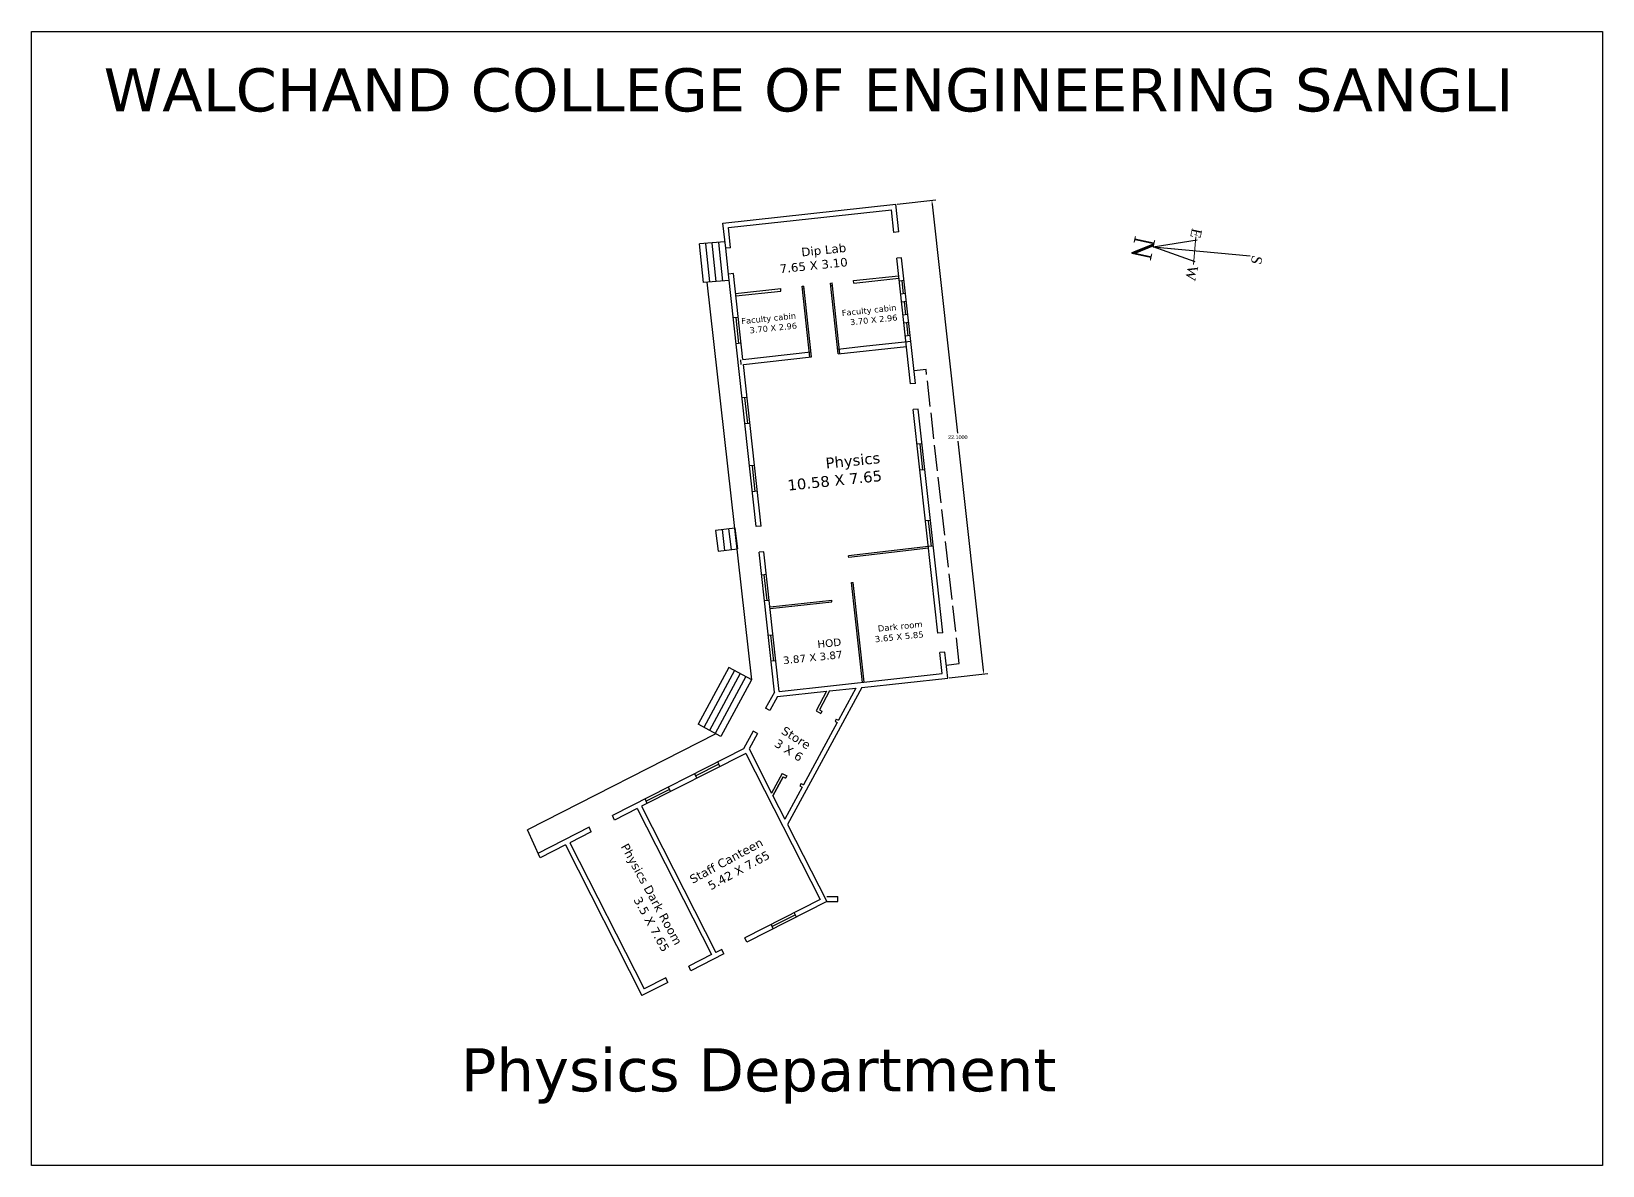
# Model space of a CAD drawing. Header units: inches. Extents: x 23 to 359, y -50 to 144.
# Drawn here: x 231.9 to 304.7, y 65.9 to 118.4 of the extents above; entities that cross this region are included whole.
import ezdxf

# ---------------------------------------------------------------- set-up
doc = ezdxf.new("R2010")
doc.units = ezdxf.units.IN
doc.header["$MEASUREMENT"] = 0
doc.linetypes.add('ACAD_ISO02W100', pattern=[15, 12, -3])
doc.layers.add('WALL', color=7, linetype='Continuous', lineweight=30)
doc.layers.add('window', color=7, linetype='Continuous', lineweight=13)
doc.styles.add('PRASAD', font='arial.ttf')
doc.dimstyles.get("Standard").update_dxf_attribs({"dimtxt": 0.18, "dimasz": 0.18, "dimexe": 0.18, "dimexo": 0.0625, "dimgap": 0.09, "dimtad": 0, "dimtih": 1, "dimtoh": 1, "dimdec": 4, "dimzin": 0, "dimdsep": 46, "dimtxsty": 'Standard', "dimcen": 0.09, "dimadec": 0, "dimazin": 0, "dimtfac": 1, "dimtdec": 4, "dimtofl": 0, "dimtmove": 0, "dimatfit": 3, "dimfxl": 1, "dimtolj": 1, "dimtzin": 0, "dimarcsym": 0})

# ---------------------------------------------------------------- blocks, each defined once
blk = doc.blocks.new('*D12')
at = {"color": 0, "lineweight": -2}
for p, q in [((272, 110.439), (273.788, 110.635)), ((273.629, 110.437), (274.794, 99.812)), ((275.998, 88.826), (274.833, 99.452)), ((274.409, 88.471), (276.197, 88.667))]:
    blk.add_line(p, q, dxfattribs=at)
at = {"color": 0}
for points in [[(273.659, 110.44), (273.599, 110.434), (273.609, 110.616)], [(276.028, 88.83), (275.969, 88.823), (276.018, 88.647)]]:
    blk.add_solid(points, dxfattribs=at)
at = {"layer": 'Defpoints', "color": 0}
for p in [(271.938, 110.433), (273.609, 110.616), (274.346, 88.464)]:
    blk.add_point(p, dxfattribs=at)
at = {"color": 0, "insert": (274.814, 99.632), "char_height": 0.18, "attachment_point": 5}
blk.add_mtext('\\A1;22.1000', dxfattribs=at)

msp = doc.modelspace()

# ---------------------------------------------------------------- linework, layer by layer
for p, q in [((263.92598, 109.55413), (271.93798, 110.43252)), ((264.17968, 109.35056), (271.73441, 110.17882)), ((271.84931, 109.13085), (271.73441, 110.17882)), ((272.07874, 109.1486), (271.93798, 110.43252)), ((264.0534, 108.39197), (263.92598, 109.55413)), ((264.28283, 108.40972), (264.17968, 109.35056)), ((264.02068, 108.69034), (262.83341, 108.59849)), ((263.0201, 106.80756), (262.83341, 108.59849)), ((263.31931, 106.8307), (263.13511, 108.59777)), ((263.61853, 106.85385), (263.43349, 108.62887)), ((263.91857, 106.86904), (263.73187, 108.65997)), ((264.25969, 108.70883), (264.25012, 108.70809)), ((272.07874, 109.1486), (271.84931, 109.13085)), ((264.28283, 108.40972), (264.0534, 108.39197)), ((264.18424, 107.19851), (264.0534, 108.39197)), ((272.20958, 107.95514), (271.98015, 107.93739)), ((272.6195, 102.10576), (271.98015, 107.93739)), ((272.84893, 102.1235), (272.20958, 107.95514)), ((264.41367, 107.21626), (264.18424, 107.19851)), ((265.46747, 95.49394), (264.18424, 107.19851)), ((264.84992, 103.23719), (264.41367, 107.21626)), ((269.98204, 106.89328), (272.06953, 107.12214)), ((264.21695, 106.90014), (263.0201, 106.80756)), ((265.2721, 88.37535), (263.20066, 106.82153)), ((264.5148, 106.29388), (266.60229, 106.52274)), ((264.52733, 106.17956), (266.61482, 106.40843)), ((266.61482, 106.40843), (266.60229, 106.52274)), ((267.59633, 106.63172), (267.67089, 106.6399)), ((267.95652, 103.34641), (267.59633, 106.63172)), ((267.60887, 106.51741), (267.68342, 106.52558)), ((268.03107, 103.35458), (267.67089, 106.6399)), ((268.91344, 106.77612), (268.98799, 106.7843)), ((269.27363, 103.49081), (268.91344, 106.77612)), ((268.92597, 106.66181), (269.00053, 106.66998)), ((269.34818, 103.49898), (268.98799, 106.7843)), ((269.99457, 106.77896), (269.98204, 106.89328)), ((269.99457, 106.77896), (272.08206, 107.00782)), ((272.32617, 106.8917), (272.09828, 106.85988)), ((272.2159, 106.8763), (272.28167, 106.27967)), ((272.39159, 106.29501), (272.1637, 106.26319)), ((272.43273, 105.91978), (272.20484, 105.88796)), ((272.32302, 105.90446), (272.38879, 105.30782)), ((264.63709, 105.1784), (264.40766, 105.16065)), ((264.52025, 105.16936), (264.65123, 103.97591)), ((272.49815, 105.32309), (272.27026, 105.29127)), ((272.53917, 104.94889), (272.31128, 104.91707)), ((272.43003, 104.93365), (272.4958, 104.33701)), ((272.60459, 104.3522), (272.3767, 104.32038)), ((264.76794, 103.98494), (264.53851, 103.96719)), ((264.84992, 103.23719), (268.006, 103.58321)), ((269.24856, 103.71944), (270.43679, 103.84971)), ((269.27363, 103.49081), (272.42971, 103.83682)), ((270.43679, 103.84971), (272.63328, 104.09052)), ((264.7337, 103.22445), (264.75879, 102.99583)), ((264.87498, 103.00856), (268.03107, 103.35458)), ((265.6969, 95.51169), (264.87498, 103.00856)), ((272.84893, 102.1235), (272.6195, 102.10576)), ((265.04396, 101.46732), (264.81452, 101.44957)), ((264.92753, 101.45831), (265.05851, 100.26486)), ((272.97978, 100.93004), (272.75034, 100.91229)), ((273.62384, 92.94492), (272.75034, 100.91229)), ((273.85328, 92.96267), (272.97978, 100.93004)), ((265.1748, 100.27386), (264.94537, 100.25611)), ((273.15641, 99.31891), (272.92698, 99.30117)), ((273.04983, 99.31067), (273.18138, 98.11726)), ((265.38942, 98.31628), (265.15999, 98.29853)), ((265.27335, 98.3073), (265.40433, 97.11385)), ((273.28726, 98.12545), (273.05782, 98.1077)), ((265.52026, 97.12282), (265.29083, 97.10507)), ((264.48127, 95.41765), (263.5879, 95.30865)), ((264.48127, 95.41765), (264.59877, 94.45472)), ((265.6969, 95.51169), (265.46747, 95.49394)), ((273.5458, 95.76725), (273.31636, 95.74951)), ((273.4413, 95.75917), (273.57285, 94.56576)), ((263.5879, 95.30865), (263.70539, 94.34572)), ((263.5879, 95.30865), (263.70539, 94.34572)), ((263.88569, 95.34498), (264.00318, 94.38205)), ((264.18348, 95.38132), (264.30098, 94.41839)), ((263.70539, 94.34572), (264.59877, 94.45472)), ((265.82774, 94.31823), (265.59831, 94.30048)), ((266.30941, 87.81439), (265.59831, 94.30048)), ((266.53804, 87.83946), (265.82774, 94.31823)), ((273.44721, 94.55604), (269.74715, 94.125)), ((269.75532, 94.05045), (269.74715, 94.125)), ((273.45589, 94.48155), (269.75532, 94.05045)), ((273.67664, 94.57379), (273.44721, 94.55604)), ((265.94397, 93.25807), (265.71454, 93.24032)), ((265.82847, 93.24913), (265.95945, 92.05568)), ((269.88265, 92.88903), (269.9572, 92.89721)), ((270.38996, 88.26176), (269.88265, 92.88903)), ((270.46451, 88.26993), (269.9572, 92.89721)), ((273.8876, 90.53919), (273.60847, 93.08516)), ((274.11625, 90.564), (273.85328, 92.96267)), ((266.07482, 92.06461), (265.84539, 92.04686)), ((266.10811, 91.76096), (268.96598, 92.07428)), ((266.11628, 91.68641), (268.97416, 91.99973)), ((268.97416, 91.99973), (268.96598, 92.07428)), ((266.25145, 90.45348), (266.02202, 90.43573)), ((266.13627, 90.44457), (266.26725, 89.25112)), ((274.11677, 90.56405), (273.8876, 90.53919)), ((274.21382, 89.6693), (273.98568, 89.64455)), ((274.09277, 88.66772), (273.98568, 89.64455)), ((274.34647, 88.46415), (274.21382, 89.6693)), ((264.19833, 88.95602), (262.77129, 86.31717)), ((265.2721, 88.37535), (264.19833, 88.95602)), ((266.3823, 89.26002), (266.15287, 89.24227)), ((274.28015, 89.06673), (274.88288, 89.12907)), ((264.46221, 88.81332), (263.03517, 86.17446)), ((264.7261, 88.67061), (263.29906, 86.03176)), ((264.98998, 88.52791), (263.56294, 85.88905)), ((265.25387, 88.38521), (263.82683, 85.74635)), ((266.53804, 87.83946), (274.09277, 88.66772)), ((270.35783, 88.02686), (274.34647, 88.46415)), ((266.30941, 87.81439), (265.90219, 87.06136)), ((266.45436, 87.5989), (266.1045, 86.95196)), ((266.45436, 87.5989), (268.73239, 87.84866)), ((270.35783, 88.02686), (267.97943, 83.62877)), ((268.73239, 87.84866), (268.23983, 86.93782)), ((268.87137, 87.86389), (268.39569, 86.98427)), ((268.87137, 87.86389), (268.39569, 86.98427)), ((268.87137, 87.86389), (270.07988, 87.99639)), ((270.07988, 87.99639), (269.27531, 86.50859)), ((266.1045, 86.95196), (265.90219, 87.06136)), ((268.23983, 86.93782), (268.46083, 86.81831)), ((268.39569, 86.98427), (268.51553, 86.91947)), ((268.51553, 86.91947), (268.46083, 86.81831)), ((263.82683, 85.74635), (262.77129, 86.31717)), ((265.33137, 86.00582), (264.88237, 85.17554)), ((265.53369, 85.89641), (265.33137, 86.00582)), ((269.22061, 86.40744), (267.65351, 83.5096)), ((269.17524, 86.56271), (269.12054, 86.46155)), ((269.12054, 86.46155), (269.22061, 86.40744)), ((269.17524, 86.56271), (269.27531, 86.50859)), ((263.5991, 85.8695), (254.85933, 81.42863)), ((265.53369, 85.89641), (265.14205, 85.17221)), ((264.88237, 85.17554), (258.80071, 82.08531)), ((264.98656, 84.97049), (260.15457, 82.51524)), ((263.78709, 84.36101), (263.69281, 84.57109)), ((264.98656, 84.97049), (268.42934, 78.195)), ((265.14205, 85.17221), (266.18018, 83.12915)), ((262.71603, 83.81678), (262.62175, 84.02686)), ((263.74012, 84.46568), (262.66896, 83.92167)), ((266.67274, 84.03998), (266.18018, 83.12915)), ((266.71919, 83.88412), (266.24351, 83.0045)), ((266.24351, 83.0045), (266.71919, 83.88412)), ((266.67274, 84.03998), (266.88678, 83.92423)), ((266.71919, 83.88412), (266.83207, 83.82308)), ((266.88678, 83.92423), (266.83207, 83.82308)), ((261.44413, 83.29961), (260.37297, 82.7556)), ((261.49131, 83.19447), (261.39703, 83.40456)), ((267.59881, 83.40844), (266.79424, 81.92065)), ((267.97943, 83.62877), (266.92091, 81.67136)), ((267.54649, 83.56747), (267.49179, 83.46632)), ((267.49179, 83.46632), (267.59881, 83.40844)), ((267.54649, 83.56747), (267.65351, 83.5096)), ((259.94952, 82.41105), (258.89499, 81.87522)), ((259.94952, 82.41105), (263.3923, 75.63556)), ((260.15457, 82.51524), (263.59735, 75.73975)), ((260.42025, 82.65024), (260.32597, 82.86032)), ((266.24351, 83.0045), (266.79424, 81.92065)), ((258.89499, 81.87522), (258.80071, 82.08531)), ((266.92091, 81.67136), (268.73858, 78.09414)), ((255.44552, 80.12247), (254.85933, 81.42863)), ((257.72965, 81.54108), (255.35123, 80.33255)), ((257.82393, 81.33099), (256.82923, 80.82556)), ((257.82393, 81.33099), (257.72965, 81.54108)), ((256.62418, 80.72137), (255.44552, 80.12247)), ((256.62418, 80.72137), (260.17115, 73.74083)), ((256.82923, 80.82556), (260.27201, 74.05007)), ((268.42934, 78.195), (264.93828, 76.42111)), ((268.73858, 78.09414), (265.03256, 76.21103)), ((268.73409, 78.32409), (269.24612, 78.3341)), ((268.73858, 78.09414), (269.24686, 78.10407)), ((269.24686, 78.10407), (269.24612, 78.3341)), ((267.28225, 77.48027), (266.211, 76.93644)), ((267.32834, 77.37756), (267.23406, 77.58765)), ((266.25728, 76.83333), (266.163, 77.04342)), ((263.86721, 75.87688), (263.59735, 75.73975)), ((263.9615, 75.6668), (263.86721, 75.87688)), ((265.03256, 76.21103), (264.93828, 76.42111)), ((263.3923, 75.63556), (262.34196, 75.10186)), ((262.43624, 74.89178), (262.34196, 75.10186)), ((263.9615, 75.6668), (262.43624, 74.89178)), ((261.36518, 74.34755), (260.17115, 73.74083)), ((261.2709, 74.55763), (260.27201, 74.05007)), ((261.36518, 74.34755), (261.2709, 74.55763))]:
    msp.add_line(p, q)
at = {"linetype": 'ACAD_ISO02W100', "ltscale": 0.1}
for p, q in [((273.3439, 102.76388), (272.78837, 102.71121)), ((274.88288, 89.12907), (273.3439, 102.76388))]:
    msp.add_line(p, q, dxfattribs=at)
msp.add_lwpolyline([(231.86939, 118.44931), (304.70176, 118.44931), (304.70176, 65.85284), (231.86939, 65.85284)], close=True)
at = {"layer": 'window'}
msp.add_line((285.73095, 107.64681), (285.84842, 108.91788), dxfattribs=at)

# ---------------------------------------------------------------- texts
at = {"char_height": 2, "width": 174.942963, "attachment_point": 1}
for s, insert in [('{\\fVerdana|b0|i0|c0|p34;WALCHAND COLLEGE OF ENGINEERING SANGLI}', (235.21999, 116.73991)), ('{\\fVerdana|b0|i0|c0|p34;Physics Department}', (251.77126, 71.2956))]:
    msp.add_mtext(s, dxfattribs=dict(at, insert=insert))
at = {"attachment_point": 3}
for s, insert, char_height, width, rotation in [('{\\fVerdana|b0|i0|c0|p34;Dip Lab\\P7.65 X 3.10}', (269.61543, 108.62405), 0.4, 5.3210924, 5.9381567), ('{\\fVerdana|b0|i0|c0|p34;Faculty cabin\\P3.70 X 2.96}', (271.94897, 105.78892), 0.2785079, 3.7049155, 5.9381567), ('{\\fVerdana|b0|i0|c0|p34;Faculty cabin\\P3.70 X 2.96}', (267.29348, 105.41118), 0.2785079, 3.7049155, 5.9381567), ('{\\fVerdana|b0|i0|c0|p34;Physics\\P10.58 X 7.65}', (271.18086, 98.93064), 0.5, 5.3210924, 5.9381567), ('{\\fVerdana|b0|i0|c0|p34;Dark room\\P3.65 X 5.85}', (273.16295, 91.11379), 0.2867512, 3.8145746, 5.9381567), ('{\\fVerdana|b0|i0|c0|p34;HOD\\P3.87 X 3.87}', (269.38603, 90.31467), 0.3493277, 4.6470119, 5.9381567), ('{\\fVerdana|b0|i0|c0|p34;Store\\P3 X 6}', (268.04159, 85.47132), 0.4, 5.3210924, 327.8325026), ('{\\fVerdana|b0|i0|c0|p34;Staff Canteen\\P5.42 X 7.65}', (265.63768, 81.06389), 0.4, 5.3210924, 28.5196597), ('{\\fVerdana|b0|i0|c0|p34;Physics Dark Room\\P3.5 X 7.65}', (262.05672, 76.2258), 0.4, 5.3210924, 298.7243154)]:
    msp.add_mtext(s, dxfattribs=dict(at, insert=insert, char_height=char_height, width=width, rotation=rotation))
at = {"layer": 'WALL', "insert": (288.94168, 107.9916), "char_height": 0.4786827, "width": 1.2082117, "attachment_point": 1, "rotation": 257.8474869, "style": 'PRASAD'}
msp.add_mtext('{\\fTimes New Roman|b0|i0|c0|p18;S}', dxfattribs=at)
at = {"layer": 'window', "attachment_point": 1, "rotation": 257.8474869, "style": 'PRASAD'}
for s, insert, char_height, width in [('{\\fTimes New Roman|b0|i0|c0|p18;E}', (286.1442, 109.24858), 0.4786827, 1.2082117), ('{\\fTimes New Roman|b0|i0|c0|p18;N}', (283.97252, 108.80954), 0.9573654, 2.4164234), ('{\\fTimes New Roman|b0|i0|c0|p18;W}', (285.95629, 107.52206), 0.4786827, 1.2082117)]:
    msp.add_mtext(s, dxfattribs=dict(at, insert=insert, char_height=char_height, width=width))

# ---------------------------------------------------------------- dimensions: what is measured, and where the dimension line sits
dim = msp.add_aligned_dim(p1=(274.34647, 88.46415), p2=(271.93798, 110.43252), distance=-1.68152, dimstyle='Standard')
dim.commit()
dim.dimension.update_dxf_attribs({"geometry": '*D12', "text_midpoint": (274.81372, 99.63159)})

# ---------------------------------------------------------------- leaders
at = {"layer": 'window'}
msp.add_leader([(283.86542, 108.46019), (288.36516, 108.04432)], dimstyle='Standard', override={"dimasz": 2, "dimgap": 1, "dimtad": 0, "dimldrblk": 'Open30'}, dxfattribs=at)

doc.saveas('drawing.dxf')
